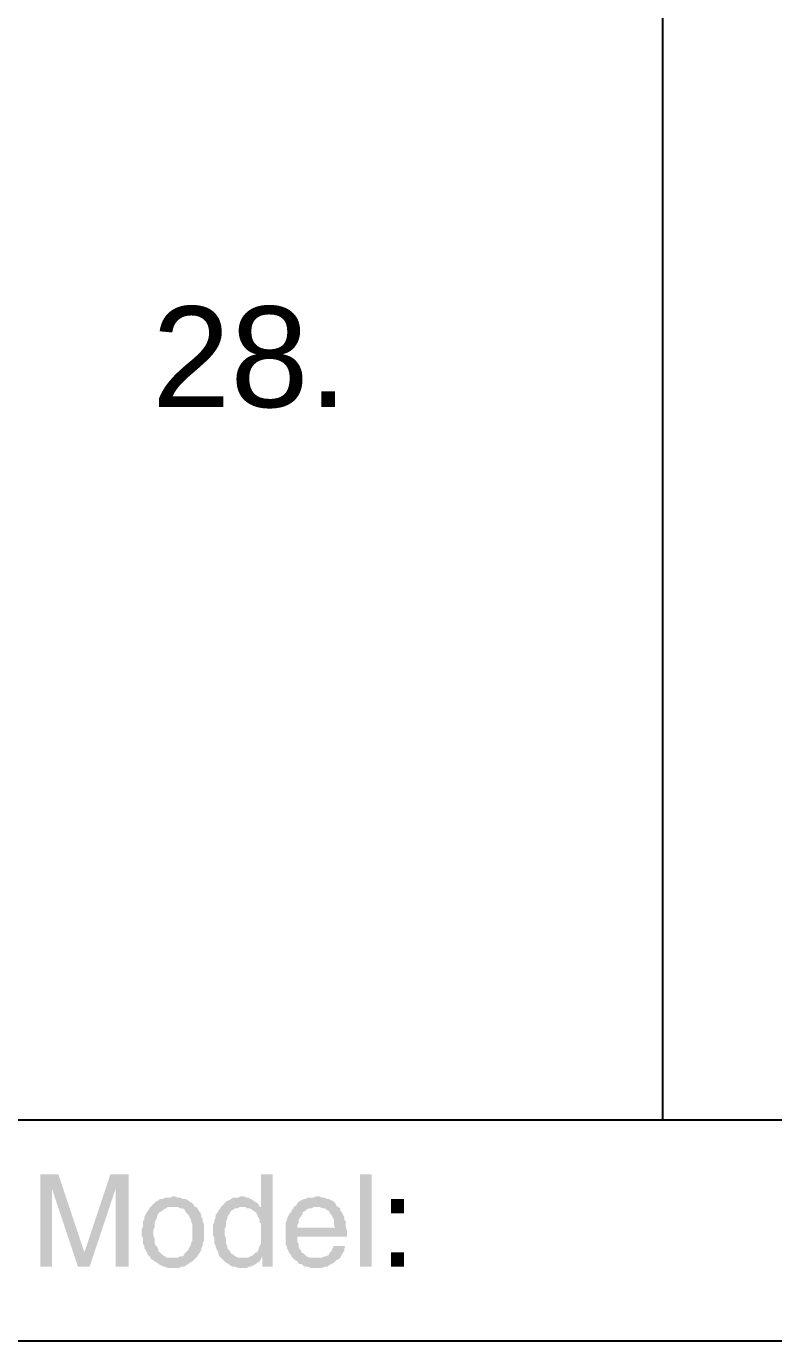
# Model space of a CAD drawing. Header units: inches. Extents: x 3613 to 8393, y -2205 to -794.
# Drawn here: x 3635.65 to 3661.61, y -1497.99 to -1452.33 of the extents above; entities that cross this region are included whole.
import ezdxf

# ---------------------------------------------------------------- set-up
doc = ezdxf.new("R2010")
doc.units = ezdxf.units.IN
doc.header["$MEASUREMENT"] = 0
doc.styles.get("Standard").update_dxf_attribs({"font": 'arial.ttf'})

msp = doc.modelspace()

# ---------------------------------------------------------------- hatches: boundary and pattern name
at = {"transparency": 33554559}
for points in [[(3636.762, -1492.211), (3636.13, -1492.211), (3636.13, -1495.415), (3636.536, -1495.415), (3636.536, -1492.707)], [(3636.762, -1492.211), (3636.536, -1492.707), (3637.439, -1495.415), (3637.665, -1494.919)], [(3639.199, -1492.211), (3638.567, -1492.211), (3637.665, -1494.919), (3637.439, -1495.415), (3637.845, -1495.415), (3638.748, -1492.707), (3638.748, -1492.707)], [(3639.199, -1492.211), (3638.748, -1492.707), (3638.748, -1495.415), (3639.199, -1495.415)], [(3644.209, -1492.211), (3643.803, -1492.211), (3643.803, -1493.384), (3643.487, -1493.429), (3643.532, -1493.475), (3643.622, -1493.52), (3643.667, -1493.61), (3643.667, -1493.655), (3643.712, -1493.7), (3643.757, -1493.79), (3643.757, -1493.881), (3643.803, -1493.926), (3643.803, -1494.603), (3643.757, -1494.693), (3643.712, -1494.783), (3643.712, -1494.828), (3643.667, -1494.919), (3643.622, -1494.919), (3643.577, -1494.964), (3643.532, -1495.009), (3643.441, -1495.054), (3643.848, -1495.054), (3643.848, -1495.415), (3644.209, -1495.415)], [(3647.233, -1495.415), (3647.233, -1492.211), (3647.639, -1492.211), (3647.639, -1495.415)], [(3640.734, -1492.978), (3640.734, -1492.978), (3640.643, -1493.023), (3640.463, -1493.023), (3640.373, -1493.068), (3640.282, -1493.068), (3640.237, -1493.113), (3640.147, -1493.159), (3640.102, -1493.204), (3640.011, -1493.294), (3639.966, -1493.339), (3639.966, -1493.339), (3639.921, -1493.384), (3639.876, -1493.475), (3639.831, -1493.52), (3639.786, -1493.61), (3639.741, -1493.7), (3639.741, -1493.79), (3639.696, -1493.836), (3639.696, -1494.016), (3639.65, -1494.152), (3639.65, -1494.242), (3639.65, -1494.332), (3639.696, -1494.422), (3639.696, -1494.603), (3639.741, -1494.693), (3639.741, -1494.783), (3639.786, -1494.828), (3639.831, -1494.919), (3639.876, -1495.009), (3639.921, -1495.054), (3639.966, -1495.099), (3639.966, -1495.144), (3640.734, -1495.099), (3640.508, -1495.099), (3640.463, -1495.054), (3640.373, -1495.009), (3640.327, -1494.964), (3640.237, -1494.874), (3640.237, -1494.828), (3640.192, -1494.738), (3640.147, -1494.693), (3640.102, -1494.603), (3640.102, -1494.422), (3640.057, -1494.332), (3640.057, -1494.152), (3640.102, -1494.061), (3640.102, -1493.881), (3640.147, -1493.79), (3640.192, -1493.7), (3640.192, -1493.655), (3640.237, -1493.565), (3640.282, -1493.52), (3640.373, -1493.475), (3640.418, -1493.429), (3640.508, -1493.384), (3640.553, -1493.339), (3641.501, -1493.339), (3641.456, -1493.249), (3641.411, -1493.204), (3641.32, -1493.159), (3641.275, -1493.113), (3641.185, -1493.068), (3641.095, -1493.068), (3641.004, -1493.023), (3640.914, -1493.023), (3640.824, -1492.978)], [(3643.126, -1492.978), (3643.08, -1492.978), (3642.99, -1493.023), (3642.81, -1493.023), (3642.765, -1493.068), (3642.674, -1493.113), (3642.584, -1493.159), (3642.539, -1493.204), (3642.494, -1493.249), (3642.403, -1493.339), (3643.261, -1493.339), (3643.306, -1493.384), (3643.396, -1493.384), (3643.487, -1493.429), (3643.803, -1493.384), (3643.803, -1493.339), (3643.757, -1493.339), (3643.712, -1493.249), (3643.667, -1493.204), (3643.577, -1493.159), (3643.532, -1493.113), (3643.441, -1493.068), (3643.351, -1493.023), (3643.306, -1493.023), (3643.216, -1492.978)], [(3645.743, -1492.978), (3645.698, -1492.978), (3645.608, -1493.023), (3645.427, -1493.023), (3645.337, -1493.068), (3645.292, -1493.068), (3645.202, -1493.113), (3645.111, -1493.159), (3645.066, -1493.204), (3645.021, -1493.294), (3644.931, -1493.339), (3645.833, -1493.339), (3645.924, -1493.384), (3646.014, -1493.384), (3646.059, -1493.429), (3646.149, -1493.475), (3646.195, -1493.565), (3646.195, -1493.565), (3646.24, -1493.61), (3646.285, -1493.7), (3646.33, -1493.79), (3646.33, -1493.971), (3646.375, -1494.061), (3644.66, -1494.061), (3644.66, -1494.648), (3644.705, -1494.738), (3644.705, -1494.783), (3644.75, -1494.874), (3644.795, -1494.964), (3644.841, -1495.009), (3644.886, -1495.099), (3644.931, -1495.144), (3645.743, -1495.099), (3645.472, -1495.099), (3645.382, -1495.054), (3645.337, -1495.009), (3645.292, -1494.964), (3645.202, -1494.919), (3645.202, -1494.874), (3645.157, -1494.828), (3645.111, -1494.738), (3645.111, -1494.648), (3645.066, -1494.558), (3645.066, -1494.377), (3646.781, -1494.377), (3646.781, -1494.152), (3646.736, -1494.016), (3646.736, -1493.836), (3646.691, -1493.79), (3646.691, -1493.7), (3646.646, -1493.61), (3646.601, -1493.52), (3646.556, -1493.475), (3646.556, -1493.384), (3646.465, -1493.339), (3646.42, -1493.294), (3646.375, -1493.204), (3646.33, -1493.159), (3646.24, -1493.113), (3646.149, -1493.068), (3646.104, -1493.068), (3646.014, -1493.023), (3645.924, -1493.023), (3645.833, -1492.978)], [(3641.501, -1493.339), (3640.734, -1493.339), (3640.914, -1493.339), (3640.959, -1493.384), (3641.049, -1493.384), (3641.14, -1493.429), (3641.185, -1493.52), (3641.23, -1493.565), (3641.275, -1493.61), (3641.32, -1493.7), (3641.365, -1493.79), (3641.365, -1493.836), (3641.411, -1493.926), (3641.411, -1494.513), (3641.365, -1494.603), (3641.365, -1494.648), (3641.32, -1494.738), (3641.275, -1494.828), (3641.23, -1494.874), (3641.185, -1494.919), (3641.14, -1494.964), (3641.095, -1495.054), (3641.004, -1495.054), (3640.914, -1495.099), (3640.734, -1495.099), (3639.966, -1495.144), (3640.057, -1495.19), (3640.102, -1495.235), (3640.192, -1495.28), (3640.237, -1495.325), (3640.327, -1495.37), (3640.418, -1495.415), (3640.463, -1495.415), (3640.553, -1495.46), (3640.959, -1495.46), (3641.049, -1495.415), (3641.14, -1495.415), (3641.185, -1495.37), (3641.275, -1495.325), (3641.32, -1495.28), (3641.411, -1495.235), (3641.456, -1495.19), (3641.546, -1495.099), (3641.546, -1495.099), (3641.591, -1495.054), (3641.636, -1494.964), (3641.681, -1494.919), (3641.726, -1494.828), (3641.726, -1494.783), (3641.772, -1494.693), (3641.772, -1494.603), (3641.817, -1494.513), (3641.817, -1494.242), (3641.817, -1493.926), (3641.772, -1493.836), (3641.772, -1493.745), (3641.726, -1493.7), (3641.726, -1493.61), (3641.681, -1493.52), (3641.636, -1493.475), (3641.591, -1493.384), (3641.546, -1493.339)], [(3642.403, -1493.339), (3642.358, -1493.429), (3642.313, -1493.475), (3642.268, -1493.565), (3642.223, -1493.61), (3642.223, -1493.7), (3642.178, -1493.79), (3642.178, -1493.881), (3642.133, -1493.971), (3642.133, -1494.332), (3642.178, -1494.422), (3642.178, -1494.603), (3642.223, -1494.693), (3642.223, -1494.738), (3642.268, -1494.828), (3642.313, -1494.919), (3642.313, -1494.964), (3642.358, -1495.054), (3642.403, -1495.099), (3642.494, -1495.19), (3642.539, -1495.235), (3642.584, -1495.28), (3642.674, -1495.325), (3642.719, -1495.37), (3642.81, -1495.415), (3642.9, -1495.415), (3642.99, -1495.46), (3643.306, -1495.46), (3643.396, -1495.415), (3643.441, -1495.415), (3643.532, -1495.37), (3643.622, -1495.325), (3643.667, -1495.28), (3643.757, -1495.235), (3643.803, -1495.144), (3643.171, -1495.099), (3642.99, -1495.099), (3642.9, -1495.054), (3642.855, -1495.009), (3642.765, -1494.964), (3642.719, -1494.874), (3642.674, -1494.828), (3642.629, -1494.783), (3642.629, -1494.693), (3642.584, -1494.603), (3642.584, -1494.422), (3642.539, -1494.332), (3642.539, -1494.106), (3642.584, -1494.016), (3642.584, -1493.836), (3642.629, -1493.745), (3642.629, -1493.7), (3642.674, -1493.61), (3642.719, -1493.565), (3642.719, -1493.52), (3642.765, -1493.475), (3642.855, -1493.429), (3642.9, -1493.384), (3642.99, -1493.384), (3643.08, -1493.339), (3643.171, -1493.339)], [(3644.931, -1493.339), (3644.931, -1493.384), (3644.886, -1493.429), (3644.841, -1493.52), (3644.795, -1493.565), (3644.75, -1493.655), (3644.705, -1493.745), (3644.705, -1493.79), (3644.66, -1493.881), (3644.66, -1494.061), (3645.066, -1494.061), (3645.066, -1493.971), (3645.111, -1493.881), (3645.111, -1493.79), (3645.157, -1493.7), (3645.202, -1493.655), (3645.247, -1493.565), (3645.247, -1493.52), (3645.337, -1493.475), (3645.382, -1493.429), (3645.472, -1493.384), (3645.563, -1493.384), (3645.653, -1493.339), (3645.743, -1493.339)], [(3648.767, -1493.565), (3648.767, -1493.068), (3648.316, -1493.068), (3648.316, -1493.565)], [(3646.736, -1494.693), (3646.33, -1494.693), (3646.285, -1494.783), (3646.24, -1494.874), (3646.195, -1494.919), (3646.149, -1495.009), (3646.059, -1495.054), (3646.014, -1495.054), (3645.924, -1495.099), (3645.743, -1495.099), (3644.931, -1495.144), (3644.931, -1495.144), (3644.976, -1495.19), (3645.066, -1495.235), (3645.111, -1495.325), (3645.202, -1495.325), (3645.247, -1495.37), (3645.337, -1495.415), (3645.427, -1495.415), (3645.518, -1495.46), (3645.924, -1495.46), (3646.014, -1495.415), (3646.104, -1495.415), (3646.149, -1495.37), (3646.24, -1495.325), (3646.33, -1495.28), (3646.375, -1495.235), (3646.42, -1495.19), (3646.51, -1495.144), (3646.556, -1495.099), (3646.601, -1495.009), (3646.646, -1494.919), (3646.691, -1494.874), (3646.691, -1494.783)], [(3643.441, -1495.054), (3643.351, -1495.099), (3643.171, -1495.099), (3643.803, -1495.144), (3643.848, -1495.054)], [(3648.767, -1495.415), (3648.767, -1494.919), (3648.316, -1494.919), (3648.316, -1495.415)]]:
    msp.add_hatch(color=256, dxfattribs=at).paths.add_polyline_path(points)

# ---------------------------------------------------------------- linework, layer by layer
msp.add_line((3657.747, -1234.354), (3657.747, -1490.315))
for points in [[(3632.745, -1490.315), (4029.183, -1490.315)], [(3632.745, -1497.988), (3928.876, -1497.988)]]:
    msp.add_lwpolyline(points)

# ---------------------------------------------------------------- texts
at = {"insert": (3643.413, -1463.835), "char_height": 3.5, "width": 34.34827, "attachment_point": 5}
msp.add_mtext('28.', dxfattribs=at)

doc.saveas('drawing.dxf')
